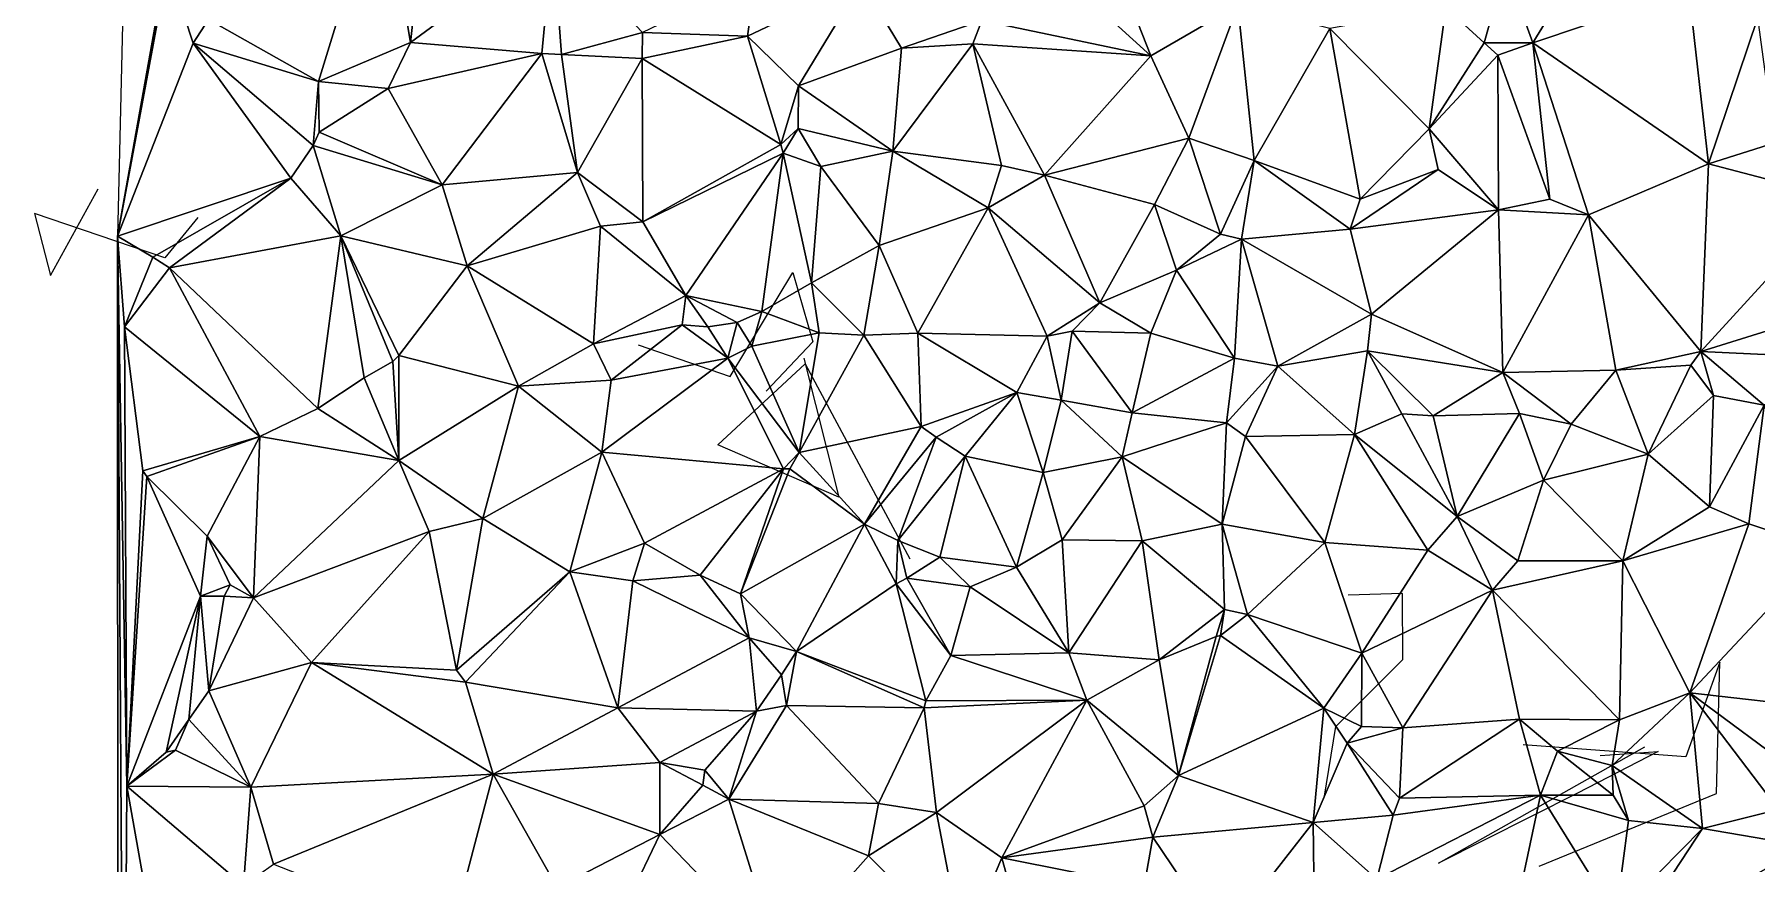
# Model space of a CAD drawing. Header units: metres. Extents: x -15.8 to 15.6, y -15.9 to 15.9.
# Drawn here: x -15.64 to -1.94, y 0.83 to 7.43 of the extents above; entities that cross this region are included whole.
import ezdxf

# ---------------------------------------------------------------- set-up
doc = ezdxf.new("R2010")
doc.units = ezdxf.units.M
doc.layers.add('CRACKS', color=1, linetype='Continuous')
doc.layers.add('STREET_MESH', color=7, linetype='Continuous')

msp = doc.modelspace()

# ---------------------------------------------------------------- linework, layer by layer
at = {"layer": 'CRACKS'}
for points in [[(-14.345, 5.97, 0.1), (-14.608, 5.649, 0.1), (-15.644, 6.002, 0.1), (-15.517, 5.508, 0.1), (-15.136, 6.196, 0.1)], [(-10.84, 4.955, 0.1), (-10.108, 4.704, 0.1), (-9.609, 5.532, 0.1), (-9.451, 4.979, 0.1), (-9.823, 4.587, 0.1)], [(-9.521, 4.85, 0.1), (-9.245, 3.744, 0.1), (-10.206, 4.159, 0.1), (-9.511, 4.804, 0.1), (-8.678, 3.253, 0.1)], [(-5.382, 1.349, 0.1), (-5.29, 1.92, 0.1), (-4.756, 2.452, 0.1), (-4.76, 2.977, 0.1), (-5.192, 2.965, 0.1)], [(-3.67, 0.809, 0.1), (-2.261, 1.386, 0.1), (-2.233, 2.431, 0.1), (-2.505, 1.677, 0.1), (-3.799, 1.774, 0.1)], [(-3.185, 1.688, 0.1), (-2.725, 1.719, 0.1), (-3.367, 1.389, 0.1), (-4.471, 0.833, 0.1), (-2.831, 1.758, 0.1)]]:
    msp.add_polyline3d(points, dxfattribs=at)
at = {"layer": 'STREET_MESH'}
for points in [[(-14.588, 8.035), (-14.888, 9.862), (-14.983, 5.82)], [(-13.385, 7.051), (-12.878, 8.702), (-14.259, 7.544)], [(-12.878, 8.702), (-13.385, 7.051), (-12.651, 7.361)], [(-12.517, 8.596), (-12.878, 8.702), (-12.651, 7.361)], [(-12.517, 8.596), (-12.651, 7.361), (-11.52, 8.194)], [(-12.651, 7.361), (-11.607, 7.274), (-11.52, 8.194)], [(-11.607, 7.274), (-11.451, 7.265), (-11.52, 8.194)], [(-11.451, 7.265), (-10.806, 7.44), (-11.52, 8.194)], [(-7.101, 8.12), (-7.535, 7.961), (-6.762, 7.256)], [(-6.07, 7.657), (-7.101, 8.12), (-6.762, 7.256)], [(-14.582, 7.971), (-14.588, 8.035), (-14.983, 5.82)], [(-14.38, 7.357), (-14.582, 7.971), (-14.983, 5.82)], [(-14.582, 7.971), (-14.38, 7.357), (-14.259, 7.544)], [(-6.762, 7.256), (-7.535, 7.961), (-8.106, 7.537)], [(-3.938, 7.961), (-4.414, 7.638), (-4.108, 7.36)], [(-3.721, 7.358), (-3.938, 7.961), (-4.108, 7.36)], [(-3.405, 7.876), (-3.938, 7.961), (-3.721, 7.358)], [(-10.806, 7.44), (-9.971, 7.411), (-9.905, 7.876)], [(-9.905, 7.876), (-9.971, 7.411), (-9.063, 7.843)], [(-9.971, 7.411), (-9.564, 7.016), (-9.063, 7.843)], [(-9.564, 7.016), (-8.746, 7.317), (-9.063, 7.843)], [(-9.063, 7.843), (-8.746, 7.317), (-8.106, 7.537)], [(-3.405, 7.876), (-3.721, 7.358), (-2.481, 7.777)], [(-3.721, 7.358), (-2.323, 6.396), (-2.481, 7.777)], [(-2.323, 6.396), (-1.932, 7.56), (-2.481, 7.777)], [(-14.38, 7.357), (-13.385, 7.051), (-14.259, 7.544)], [(-8.746, 7.317), (-8.177, 7.352), (-8.106, 7.537)], [(-8.177, 7.352), (-6.762, 7.256), (-8.106, 7.537)], [(-6.07, 7.657), (-6.762, 7.256), (-6.458, 6.6)], [(-5.939, 6.423), (-6.07, 7.657), (-6.458, 6.6)], [(-5.338, 7.474), (-6.07, 7.657), (-5.939, 6.423)], [(-4.414, 7.638), (-5.338, 7.474), (-4.547, 6.674)], [(-4.414, 7.638), (-4.547, 6.674), (-4.108, 7.36)], [(-1.932, 7.56), (-2.323, 6.396), (-1.796, 6.563)], [(-10.806, 7.44), (-11.451, 7.265), (-10.809, 7.233)], [(-9.971, 7.411), (-10.806, 7.44), (-10.809, 7.233)], [(-9.971, 7.411), (-10.809, 7.233), (-9.704, 6.55)], [(-9.564, 7.016), (-9.971, 7.411), (-9.704, 6.55)], [(-5.338, 7.474), (-5.939, 6.423), (-5.095, 6.116)], [(-4.547, 6.674), (-5.338, 7.474), (-5.095, 6.116)], [(-13.605, 6.282), (-14.38, 7.357), (-14.983, 5.82)], [(-13.426, 6.542), (-13.385, 7.051), (-14.38, 7.357)], [(-13.426, 6.542), (-14.38, 7.357), (-13.605, 6.282)], [(-13.385, 7.051), (-12.831, 6.995), (-12.651, 7.361)], [(-12.831, 6.995), (-11.607, 7.274), (-12.651, 7.361)], [(-11.607, 7.274), (-12.831, 6.995), (-12.401, 6.228)], [(-11.322, 6.328), (-11.607, 7.274), (-12.401, 6.228)], [(-11.322, 6.328), (-11.451, 7.265), (-11.607, 7.274)], [(-11.451, 7.265), (-11.322, 6.328), (-10.809, 7.233)], [(-9.564, 7.016), (-8.813, 6.496), (-8.746, 7.317)], [(-8.746, 7.317), (-8.813, 6.496), (-8.177, 7.352)], [(-8.813, 6.496), (-7.95, 6.384), (-8.177, 7.352)], [(-6.762, 7.256), (-8.177, 7.352), (-7.607, 6.305)], [(-8.177, 7.352), (-7.95, 6.384), (-7.607, 6.305)], [(-4.547, 6.674), (-4.001, 7.261), (-4.108, 7.36)], [(-4.001, 7.261), (-3.721, 7.358), (-4.108, 7.36)], [(-4.001, 7.261), (-3.586, 6.115), (-3.721, 7.358)], [(-3.586, 6.115), (-3.279, 5.989), (-3.721, 7.358)], [(-3.279, 5.989), (-2.323, 6.396), (-3.721, 7.358)], [(-11.322, 6.328), (-10.804, 5.934), (-10.809, 7.233)], [(-10.809, 7.233), (-10.804, 5.934), (-9.704, 6.55)], [(-6.458, 6.6), (-6.762, 7.256), (-7.607, 6.305)], [(-4.001, 7.261), (-4.547, 6.674), (-3.995, 6.031)], [(-3.586, 6.115), (-4.001, 7.261), (-3.995, 6.031)], [(-13.426, 6.542), (-13.378, 6.648), (-13.385, 7.051)], [(-13.378, 6.648), (-12.831, 6.995), (-13.385, 7.051)], [(-12.831, 6.995), (-13.378, 6.648), (-12.401, 6.228)], [(-9.568, 6.677), (-9.564, 7.016), (-9.704, 6.55)], [(-9.568, 6.677), (-8.813, 6.496), (-9.564, 7.016)], [(-13.378, 6.648), (-13.426, 6.542), (-12.401, 6.228)], [(-9.686, 6.482), (-9.568, 6.677), (-9.704, 6.55)], [(-9.568, 6.677), (-9.686, 6.482), (-9.387, 6.374)], [(-8.813, 6.496), (-9.568, 6.677), (-9.387, 6.374)], [(-6.732, 6.072), (-6.458, 6.6), (-7.607, 6.305)], [(-6.732, 6.072), (-6.207, 5.836), (-6.458, 6.6)], [(-6.207, 5.836), (-5.939, 6.423), (-6.458, 6.6)], [(-4.475, 6.35), (-4.547, 6.674), (-5.095, 6.116)], [(-4.547, 6.674), (-4.475, 6.35), (-3.995, 6.031)], [(-13.207, 5.822), (-13.426, 6.542), (-13.605, 6.282)], [(-12.401, 6.228), (-13.426, 6.542), (-13.207, 5.822)], [(-10.804, 5.934), (-9.686, 6.482), (-9.704, 6.55)], [(-10.804, 5.934), (-10.461, 5.348), (-9.686, 6.482)], [(-9.686, 6.482), (-10.461, 5.348), (-9.857, 5.221)], [(-9.462, 5.448), (-9.686, 6.482), (-9.857, 5.221)], [(-9.686, 6.482), (-9.462, 5.448), (-9.387, 6.374)], [(-8.923, 5.747), (-8.813, 6.496), (-9.387, 6.374)], [(-8.813, 6.496), (-8.923, 5.747), (-8.056, 6.046)], [(-7.95, 6.384), (-8.813, 6.496), (-8.056, 6.046)], [(-2.323, 6.396), (-1.272, 6.121), (-1.796, 6.563)], [(-11.322, 6.328), (-12.401, 6.228), (-12.201, 5.585)], [(-11.14, 5.9), (-11.322, 6.328), (-12.201, 5.585)], [(-10.804, 5.934), (-11.322, 6.328), (-11.14, 5.9)], [(-9.462, 5.448), (-8.923, 5.747), (-9.387, 6.374)], [(-7.95, 6.384), (-8.056, 6.046), (-7.607, 6.305)], [(-8.056, 6.046), (-7.167, 5.291), (-7.607, 6.305)], [(-7.167, 5.291), (-6.732, 6.072), (-7.607, 6.305)], [(-6.207, 5.836), (-6.039, 5.797), (-5.939, 6.423)], [(-5.939, 6.423), (-6.039, 5.797), (-5.176, 5.876)], [(-5.939, 6.423), (-5.176, 5.876), (-5.095, 6.116)], [(-4.475, 6.35), (-5.176, 5.876), (-3.995, 6.031)], [(-5.176, 5.876), (-4.475, 6.35), (-5.095, 6.116)], [(-3.279, 5.989), (-2.386, 4.902), (-2.323, 6.396)], [(-2.323, 6.396), (-2.386, 4.902), (-1.272, 6.121)], [(-14.702, 5.653), (-13.605, 6.282), (-14.983, 5.82)], [(-13.605, 6.282), (-14.702, 5.653), (-14.57, 5.569)], [(-13.207, 5.822), (-13.605, 6.282), (-14.57, 5.569)], [(-12.401, 6.228), (-13.207, 5.822), (-12.201, 5.585)], [(-8.056, 6.046), (-8.923, 5.747), (-8.616, 5.048)], [(-7.586, 5.024), (-8.056, 6.046), (-8.616, 5.048)], [(-7.167, 5.291), (-8.056, 6.046), (-7.586, 5.024)], [(-7.167, 5.291), (-6.557, 5.55), (-6.732, 6.072)], [(-6.557, 5.55), (-6.207, 5.836), (-6.732, 6.072)], [(-5.176, 5.876), (-5.006, 5.199), (-3.995, 6.031)], [(-5.006, 5.199), (-3.961, 4.737), (-3.995, 6.031)], [(-3.279, 5.989), (-3.586, 6.115), (-3.995, 6.031)], [(-3.961, 4.737), (-3.279, 5.989), (-3.995, 6.031)], [(-2.386, 4.902), (-1.126, 5.295), (-1.272, 6.121)], [(-11.195, 4.963), (-11.14, 5.9), (-12.201, 5.585)], [(-10.461, 5.348), (-11.14, 5.9), (-11.195, 4.963)], [(-10.461, 5.348), (-10.804, 5.934), (-11.14, 5.9)], [(-3.279, 5.989), (-3.961, 4.737), (-3.061, 4.754)], [(-2.386, 4.902), (-3.279, 5.989), (-3.061, 4.754)], [(-14.909, 1.444), (-14.928, 5.098), (-14.983, 5.82)], [(-14.978, -10.615), (-14.977, -6.545), (-14.983, 5.82)], [(-14.928, 5.098), (-14.702, 5.653), (-14.983, 5.82)], [(-14.933, -2.258), (-14.909, 1.444), (-14.983, 5.82)], [(-14.977, -6.545), (-14.933, -2.258), (-14.983, 5.82)], [(-13.39, 4.449), (-13.207, 5.822), (-14.57, 5.569)], [(-13.39, 4.449), (-13.021, 4.694), (-13.207, 5.822)], [(-13.207, 5.822), (-13.021, 4.694), (-12.793, 4.822)], [(-13.207, 5.822), (-12.745, 4.871), (-12.201, 5.585)], [(-12.745, 4.871), (-13.207, 5.822), (-12.793, 4.822)], [(-6.207, 5.836), (-6.557, 5.55), (-6.039, 5.797)], [(-6.039, 5.797), (-6.557, 5.55), (-6.096, 4.849)], [(-6.039, 5.797), (-6.096, 4.849), (-5.751, 4.785)], [(-5.176, 5.876), (-6.039, 5.797), (-5.006, 5.199)], [(-5.006, 5.199), (-6.039, 5.797), (-5.751, 4.785)], [(-14.57, 5.569), (-14.702, 5.653), (-14.928, 5.098)], [(-8.923, 5.747), (-9.462, 5.448), (-9.045, 5.033)], [(-8.923, 5.747), (-9.045, 5.033), (-8.616, 5.048)], [(-13.851, 4.226), (-14.57, 5.569), (-14.928, 5.098)], [(-13.851, 4.226), (-13.39, 4.449), (-14.57, 5.569)], [(-12.745, 4.871), (-11.793, 4.627), (-12.201, 5.585)], [(-11.793, 4.627), (-11.195, 4.963), (-12.201, 5.585)], [(-6.762, 5.049), (-6.557, 5.55), (-7.167, 5.291)], [(-6.557, 5.55), (-6.762, 5.049), (-6.096, 4.849)], [(-10.49, 5.115), (-10.461, 5.348), (-11.195, 4.963)], [(-10.286, 5.1), (-10.461, 5.348), (-10.49, 5.115)], [(-10.461, 5.348), (-10.052, 5.133), (-9.857, 5.221)], [(-10.461, 5.348), (-10.286, 5.1), (-10.052, 5.133)], [(-9.4, 5.052), (-9.462, 5.448), (-9.857, 5.221)], [(-9.462, 5.448), (-9.4, 5.052), (-9.045, 5.033)], [(-10.052, 5.133), (-9.937, 4.945), (-9.857, 5.221)], [(-9.937, 4.945), (-9.4, 5.052), (-9.857, 5.221)], [(-7.167, 5.291), (-7.586, 5.024), (-7.388, 5.064)], [(-6.762, 5.049), (-7.167, 5.291), (-7.388, 5.064)], [(-1.126, 5.295), (-2.386, 4.902), (-1.424, 4.858)], [(-14.909, 1.444), (-14.782, 3.954), (-14.928, 5.098)], [(-14.782, 3.954), (-13.851, 4.226), (-14.928, 5.098)], [(-11.055, 4.676), (-10.49, 5.115), (-11.195, 4.963)], [(-10.49, 5.115), (-11.055, 4.676), (-10.126, 4.851)], [(-10.286, 5.1), (-10.49, 5.115), (-10.126, 4.851)], [(-10.052, 5.133), (-10.286, 5.1), (-10.126, 4.851)], [(-10.052, 5.133), (-10.126, 4.851), (-9.937, 4.945)], [(-5.038, 4.907), (-5.006, 5.199), (-5.751, 4.785)], [(-5.038, 4.907), (-3.961, 4.737), (-5.006, 5.199)], [(-11.793, 4.627), (-11.055, 4.676), (-11.195, 4.963)], [(-9.937, 4.945), (-10.126, 4.851), (-9.559, 4.099)], [(-9.4, 5.052), (-9.937, 4.945), (-9.559, 4.099)], [(-9.045, 5.033), (-9.4, 5.052), (-9.559, 4.099)], [(-8.59, 4.305), (-9.045, 5.033), (-9.559, 4.099)], [(-9.045, 5.033), (-8.59, 4.305), (-8.616, 5.048)], [(-7.827, 4.577), (-7.586, 5.024), (-8.616, 5.048)], [(-8.59, 4.305), (-7.827, 4.577), (-8.616, 5.048)], [(-7.827, 4.577), (-7.476, 4.515), (-7.586, 5.024)], [(-7.586, 5.024), (-7.476, 4.515), (-7.388, 5.064)], [(-7.476, 4.515), (-6.91, 4.416), (-7.388, 5.064)], [(-6.91, 4.416), (-6.762, 5.049), (-7.388, 5.064)], [(-6.762, 5.049), (-6.91, 4.416), (-6.096, 4.849)], [(-13.021, 4.694), (-12.745, 4.035), (-12.793, 4.822)], [(-12.745, 4.035), (-12.745, 4.871), (-12.793, 4.822)], [(-11.793, 4.627), (-12.745, 4.871), (-12.745, 4.035)], [(-10.126, 4.851), (-11.055, 4.676), (-11.13, 4.102)], [(-9.683, 3.97), (-10.126, 4.851), (-11.13, 4.102)], [(-10.126, 4.851), (-9.683, 3.97), (-9.559, 4.099)], [(-6.096, 4.849), (-6.91, 4.416), (-6.158, 4.335)], [(-6.096, 4.849), (-6.158, 4.335), (-5.751, 4.785)], [(-5.14, 4.242), (-5.038, 4.907), (-5.751, 4.785)], [(-4.765, 4.407), (-5.038, 4.907), (-5.14, 4.242)], [(-3.961, 4.737), (-5.038, 4.907), (-4.516, 4.392)], [(-5.038, 4.907), (-4.765, 4.407), (-4.516, 4.392)], [(-2.386, 4.902), (-3.061, 4.754), (-2.464, 4.794)], [(-2.284, 4.553), (-2.386, 4.902), (-2.464, 4.794)], [(-2.386, 4.902), (-1.881, 4.477), (-1.424, 4.858)], [(-2.386, 4.902), (-2.284, 4.553), (-1.881, 4.477)], [(-13.021, 4.694), (-13.39, 4.449), (-12.745, 4.035)], [(-11.055, 4.676), (-11.793, 4.627), (-11.13, 4.102)], [(-6.158, 4.335), (-6.008, 4.226), (-5.751, 4.785)], [(-6.008, 4.226), (-5.14, 4.242), (-5.751, 4.785)], [(-3.827, 4.41), (-3.961, 4.737), (-4.516, 4.392)], [(-3.961, 4.737), (-3.418, 4.325), (-3.061, 4.754)], [(-3.827, 4.41), (-3.418, 4.325), (-3.961, 4.737)], [(-3.418, 4.325), (-2.805, 4.086), (-3.061, 4.754)], [(-3.061, 4.754), (-2.805, 4.086), (-2.464, 4.794)], [(-2.805, 4.086), (-2.284, 4.553), (-2.464, 4.794)], [(-11.793, 4.627), (-12.745, 4.035), (-12.076, 3.574)], [(-11.793, 4.627), (-12.076, 3.574), (-11.13, 4.102)], [(-7.827, 4.577), (-8.59, 4.305), (-8.469, 4.221)], [(-8.238, 4.07), (-7.827, 4.577), (-8.469, 4.221)], [(-7.619, 3.941), (-7.827, 4.577), (-8.238, 4.07)], [(-7.476, 4.515), (-7.827, 4.577), (-7.619, 3.941)], [(-2.284, 4.553), (-2.805, 4.086), (-2.316, 3.666)], [(-1.881, 4.477), (-2.284, 4.553), (-2.316, 3.666)], [(-12.745, 4.035), (-13.39, 4.449), (-13.851, 4.226)], [(-7.476, 4.515), (-7.619, 3.941), (-6.99, 4.066)], [(-6.91, 4.416), (-7.476, 4.515), (-6.99, 4.066)], [(-6.91, 4.416), (-6.99, 4.066), (-6.158, 4.335)], [(-4.323, 3.591), (-4.765, 4.407), (-5.14, 4.242)], [(-4.765, 4.407), (-4.323, 3.591), (-4.516, 4.392)], [(-4.323, 3.591), (-3.827, 4.41), (-4.516, 4.392)], [(-3.827, 4.41), (-4.323, 3.591), (-3.636, 3.88)], [(-3.418, 4.325), (-3.827, 4.41), (-3.636, 3.88)], [(-2.004, 3.531), (-1.881, 4.477), (-2.316, 3.666)], [(-1.4, 3.33), (-1.881, 4.477), (-2.004, 3.531)], [(-9.039, 3.53), (-8.59, 4.305), (-9.559, 4.099)], [(-8.59, 4.305), (-9.039, 3.53), (-8.469, 4.221)], [(-6.99, 4.066), (-6.193, 3.528), (-6.158, 4.335)], [(-6.193, 3.528), (-6.008, 4.226), (-6.158, 4.335)], [(-3.418, 4.325), (-3.636, 3.88), (-2.805, 4.086)], [(-13.851, 4.226), (-14.782, 3.954), (-14.751, 3.909)], [(-14.27, 3.433), (-13.851, 4.226), (-14.751, 3.909)], [(-13.851, 4.226), (-14.27, 3.433), (-13.901, 2.944)], [(-12.745, 4.035), (-13.851, 4.226), (-13.901, 2.944)], [(-9.039, 3.53), (-8.775, 3.399), (-8.469, 4.221)], [(-8.775, 3.399), (-8.238, 4.07), (-8.469, 4.221)], [(-6.193, 3.528), (-5.376, 3.383), (-6.008, 4.226)], [(-6.008, 4.226), (-5.376, 3.383), (-5.14, 4.242)], [(-5.376, 3.383), (-4.556, 3.322), (-5.14, 4.242)], [(-4.556, 3.322), (-4.323, 3.591), (-5.14, 4.242)], [(-12.504, 3.471), (-12.745, 4.035), (-13.901, 2.944)], [(-12.076, 3.574), (-12.745, 4.035), (-12.504, 3.471)], [(-12.076, 3.574), (-11.384, 3.15), (-11.13, 4.102)], [(-11.384, 3.15), (-10.79, 3.379), (-11.13, 4.102)], [(-10.79, 3.379), (-9.683, 3.97), (-11.13, 4.102)], [(-9.683, 3.97), (-9.635, 3.97), (-9.559, 4.099)], [(-9.635, 3.97), (-9.039, 3.53), (-9.559, 4.099)], [(-8.775, 3.399), (-8.44, 3.267), (-8.238, 4.07)], [(-8.44, 3.267), (-7.83, 3.188), (-8.238, 4.07)], [(-7.83, 3.188), (-7.619, 3.941), (-8.238, 4.07)], [(-7.619, 3.941), (-7.467, 3.404), (-6.99, 4.066)], [(-6.99, 4.066), (-7.467, 3.404), (-6.83, 3.396)], [(-6.193, 3.528), (-6.99, 4.066), (-6.83, 3.396)], [(-2.805, 4.086), (-3.636, 3.88), (-3.005, 3.238)], [(-2.805, 4.086), (-3.005, 3.238), (-2.316, 3.666)], [(-14.782, 3.954), (-14.909, 1.444), (-14.751, 3.909)], [(-14.909, 1.444), (-14.324, 2.957), (-14.751, 3.909)], [(-14.324, 2.957), (-14.27, 3.433), (-14.751, 3.909)], [(-9.683, 3.97), (-10.79, 3.379), (-10.347, 3.123)], [(-10.026, 2.976), (-9.683, 3.97), (-10.347, 3.123)], [(-9.635, 3.97), (-10.026, 2.976), (-9.039, 3.53)], [(-9.683, 3.97), (-10.026, 2.976), (-9.635, 3.97)], [(-7.467, 3.404), (-7.619, 3.941), (-7.83, 3.188)], [(-4.323, 3.591), (-3.84, 3.238), (-3.636, 3.88)], [(-3.636, 3.88), (-3.84, 3.238), (-3.005, 3.238)], [(-12.076, 3.574), (-12.504, 3.471), (-12.286, 2.367)], [(-11.384, 3.15), (-12.076, 3.574), (-12.286, 2.367)], [(-4.323, 3.591), (-4.556, 3.322), (-4.042, 3.003)], [(-3.84, 3.238), (-4.323, 3.591), (-4.042, 3.003)], [(-3.005, 3.238), (-2.004, 3.531), (-2.316, 3.666)], [(-14.086, 3.045), (-14.27, 3.433), (-14.324, 2.957)], [(-14.27, 3.433), (-14.086, 3.045), (-13.901, 2.944)], [(-13.441, 2.428), (-12.504, 3.471), (-13.901, 2.944)], [(-12.504, 3.471), (-13.441, 2.428), (-12.286, 2.367)], [(-10.026, 2.976), (-9.581, 2.517), (-9.039, 3.53)], [(-9.581, 2.517), (-8.787, 3.054), (-9.039, 3.53)], [(-8.787, 3.054), (-8.775, 3.399), (-9.039, 3.53)], [(-6.176, 2.851), (-6.193, 3.528), (-6.83, 3.396)], [(-5.991, 2.811), (-6.193, 3.528), (-6.176, 2.851)], [(-5.376, 3.383), (-6.193, 3.528), (-5.991, 2.811)], [(-2.004, 3.531), (-3.005, 3.238), (-2.473, 2.186)], [(-1.4, 3.33), (-2.004, 3.531), (-2.473, 2.186)], [(-10.882, 3.077), (-10.79, 3.379), (-11.384, 3.15)], [(-10.79, 3.379), (-10.882, 3.077), (-10.347, 3.123)], [(-8.775, 3.399), (-8.787, 3.054), (-8.702, 3.1)], [(-8.44, 3.267), (-8.775, 3.399), (-8.702, 3.1)], [(-7.414, 2.504), (-7.467, 3.404), (-7.83, 3.188)], [(-7.467, 3.404), (-7.414, 2.504), (-6.83, 3.396)], [(-7.414, 2.504), (-6.696, 2.45), (-6.83, 3.396)], [(-6.696, 2.45), (-6.176, 2.851), (-6.83, 3.396)], [(-5.376, 3.383), (-5.991, 2.811), (-5.082, 2.502)], [(-4.556, 3.322), (-5.376, 3.383), (-5.082, 2.502)], [(-4.556, 3.322), (-5.082, 2.502), (-4.042, 3.003)], [(-1.397, 2.065), (-1.4, 3.33), (-2.473, 2.186)], [(-8.198, 3.031), (-8.44, 3.267), (-8.702, 3.1)], [(-8.44, 3.267), (-8.198, 3.031), (-7.83, 3.188)], [(-8.198, 3.031), (-7.414, 2.504), (-7.83, 3.188)], [(-3.033, 1.973), (-3.005, 3.238), (-4.042, 3.003)], [(-3.005, 3.238), (-3.84, 3.238), (-4.042, 3.003)], [(-3.005, 3.238), (-3.033, 1.973), (-2.473, 2.186)], [(-14.135, 2.957), (-14.086, 3.045), (-14.324, 2.957)], [(-14.086, 3.045), (-14.135, 2.957), (-13.901, 2.944)], [(-12.214, 2.272), (-11.384, 3.15), (-12.286, 2.367)], [(-11.384, 3.15), (-12.214, 2.272), (-11.001, 2.067)], [(-10.882, 3.077), (-11.384, 3.15), (-11.001, 2.067)], [(-9.957, 2.624), (-10.882, 3.077), (-11.001, 2.067)], [(-10.882, 3.077), (-9.957, 2.624), (-10.347, 3.123)], [(-9.957, 2.624), (-10.026, 2.976), (-10.347, 3.123)], [(-8.787, 3.054), (-9.581, 2.517), (-8.552, 2.123)], [(-8.787, 3.054), (-8.352, 2.485), (-8.702, 3.1)], [(-8.352, 2.485), (-8.787, 3.054), (-8.552, 2.123)], [(-8.352, 2.485), (-8.198, 3.031), (-8.702, 3.1)], [(-7.414, 2.504), (-8.198, 3.031), (-8.352, 2.485)], [(-14.596, 1.715), (-14.324, 2.957), (-14.909, 1.444)], [(-14.596, 1.715), (-14.416, 1.974), (-14.324, 2.957)], [(-14.416, 1.974), (-14.256, 2.202), (-14.324, 2.957)], [(-14.256, 2.202), (-14.135, 2.957), (-14.324, 2.957)], [(-14.135, 2.957), (-14.256, 2.202), (-13.901, 2.944)], [(-14.256, 2.202), (-13.441, 2.428), (-13.901, 2.944)], [(-10.026, 2.976), (-9.957, 2.624), (-9.581, 2.517)], [(-5.082, 2.502), (-4.755, 1.909), (-4.042, 3.003)], [(-4.755, 1.909), (-3.827, 1.978), (-4.042, 3.003)], [(-3.827, 1.978), (-3.033, 1.973), (-4.042, 3.003)], [(-6.176, 2.851), (-6.696, 2.45), (-6.241, 2.635)], [(-6.207, 2.643), (-6.176, 2.851), (-6.241, 2.635)], [(-5.991, 2.811), (-6.176, 2.851), (-6.207, 2.643)], [(-5.386, 2.064), (-5.991, 2.811), (-6.207, 2.643)], [(-5.991, 2.811), (-5.386, 2.064), (-5.082, 2.502)], [(-9.957, 2.624), (-11.001, 2.067), (-9.898, 2.041)], [(-9.581, 2.517), (-9.957, 2.624), (-9.699, 2.33)], [(-9.957, 2.624), (-9.898, 2.041), (-9.699, 2.33)], [(-6.241, 2.635), (-6.696, 2.45), (-6.54, 1.53)], [(-6.207, 2.643), (-6.241, 2.635), (-6.54, 1.53)], [(-5.386, 2.064), (-6.207, 2.643), (-6.54, 1.53)], [(-9.659, 2.086), (-9.581, 2.517), (-9.699, 2.33)], [(-8.565, 2.067), (-9.581, 2.517), (-9.659, 2.086)], [(-9.581, 2.517), (-8.565, 2.067), (-8.552, 2.123)], [(-8.352, 2.485), (-8.552, 2.123), (-7.271, 2.128)], [(-7.414, 2.504), (-8.352, 2.485), (-7.271, 2.128)], [(-6.696, 2.45), (-7.414, 2.504), (-7.271, 2.128)], [(-5.386, 2.064), (-5.084, 1.92), (-5.082, 2.502)], [(-5.084, 1.92), (-4.755, 1.909), (-5.082, 2.502)], [(-13.441, 2.428), (-14.256, 2.202), (-13.922, 1.437)], [(-13.441, 2.428), (-13.922, 1.437), (-11.993, 1.541)], [(-13.441, 2.428), (-12.214, 2.272), (-12.286, 2.367)], [(-12.214, 2.272), (-13.441, 2.428), (-11.993, 1.541)], [(-9.898, 2.041), (-9.659, 2.086), (-9.699, 2.33)], [(-6.54, 1.53), (-6.696, 2.45), (-7.271, 2.128)], [(-14.256, 2.202), (-14.416, 1.974), (-13.922, 1.437)], [(-11.001, 2.067), (-12.214, 2.272), (-11.993, 1.541)], [(-10.667, 1.632), (-11.001, 2.067), (-11.993, 1.541)], [(-9.898, 2.041), (-11.001, 2.067), (-10.667, 1.632)], [(-10.118, 1.34), (-8.927, 1.306), (-9.659, 2.086)], [(-9.898, 2.041), (-10.118, 1.34), (-9.659, 2.086)], [(-8.927, 1.306), (-8.565, 2.067), (-9.659, 2.086)], [(-8.565, 2.067), (-8.927, 1.306), (-8.467, 1.235)], [(-7.271, 2.128), (-8.565, 2.067), (-8.467, 1.235)], [(-8.552, 2.123), (-8.565, 2.067), (-7.271, 2.128)], [(-7.948, 0.873), (-7.271, 2.128), (-8.467, 1.235)], [(-7.948, 0.873), (-6.815, 1.287), (-7.271, 2.128)], [(-6.815, 1.287), (-6.54, 1.53), (-7.271, 2.128)], [(-5.386, 2.064), (-6.54, 1.53), (-5.47, 1.154)], [(-5.198, 1.787), (-5.386, 2.064), (-5.47, 1.154)], [(-5.198, 1.787), (-5.084, 1.92), (-5.386, 2.064)], [(-3.033, 1.973), (-3.091, 1.609), (-2.473, 2.186)], [(-3.091, 1.609), (-2.371, 1.107), (-2.473, 2.186)], [(-2.371, 1.107), (-1.768, 1.259), (-2.473, 2.186)], [(-1.768, 1.259), (-1.583, 1.529), (-2.473, 2.186)], [(-1.583, 1.529), (-1.397, 2.065), (-2.473, 2.186)], [(-14.596, 1.715), (-14.521, 1.731), (-14.416, 1.974)], [(-14.416, 1.974), (-14.521, 1.731), (-13.922, 1.437)], [(-10.311, 1.572), (-9.898, 2.041), (-10.667, 1.632)], [(-10.311, 1.572), (-10.118, 1.34), (-9.898, 2.041)], [(-5.084, 1.92), (-5.198, 1.787), (-4.755, 1.909)], [(-4.783, 1.35), (-3.662, 1.373), (-3.827, 1.978)], [(-4.755, 1.909), (-4.783, 1.35), (-3.827, 1.978)], [(-3.525, 1.723), (-3.033, 1.973), (-3.827, 1.978)], [(-3.662, 1.373), (-3.525, 1.723), (-3.827, 1.978)], [(-3.525, 1.723), (-3.091, 1.609), (-3.033, 1.973)], [(-4.832, 1.213), (-5.198, 1.787), (-5.47, 1.154)], [(-4.755, 1.909), (-5.198, 1.787), (-4.783, 1.35)], [(-4.783, 1.35), (-5.198, 1.787), (-4.832, 1.213)], [(-13.922, 1.437), (-14.521, 1.731), (-14.909, 1.444)], [(-14.521, 1.731), (-14.596, 1.715), (-14.909, 1.444)], [(-3.525, 1.723), (-3.662, 1.373), (-3.083, 1.372)], [(-3.091, 1.609), (-3.525, 1.723), (-3.083, 1.372)], [(-13.922, 1.437), (-13.743, 0.824), (-11.993, 1.541)], [(-11.993, 1.541), (-13.743, 0.824), (-12.329, 0.27)], [(-11.485, 0.638), (-11.993, 1.541), (-12.329, 0.27)], [(-10.667, 1.632), (-11.993, 1.541), (-10.669, 1.059)], [(-11.993, 1.541), (-11.485, 0.638), (-10.669, 1.059)], [(-10.326, 1.452), (-10.667, 1.632), (-10.669, 1.059)], [(-10.326, 1.452), (-10.311, 1.572), (-10.667, 1.632)], [(-10.311, 1.572), (-10.326, 1.452), (-10.118, 1.34)], [(-6.54, 1.53), (-6.815, 1.287), (-6.745, 1.039)], [(-6.54, 1.53), (-6.745, 1.039), (-5.47, 1.154)], [(-3.091, 1.609), (-2.96, 1.172), (-2.371, 1.107)], [(-2.96, 1.172), (-3.091, 1.609), (-3.083, 1.372)], [(-14.909, 1.444), (-14.933, -2.258), (-14.689, 0.203)], [(-13.982, 0.653), (-14.909, 1.444), (-14.689, 0.203)], [(-13.982, 0.653), (-13.922, 1.437), (-14.909, 1.444)], [(-13.743, 0.824), (-13.922, 1.437), (-13.982, 0.653)], [(-10.118, 1.34), (-10.326, 1.452), (-10.669, 1.059)], [(-4.962, 0.705), (-3.662, 1.373), (-4.832, 1.213)], [(-3.989, -0.177), (-3.662, 1.373), (-4.962, 0.705)], [(-3.662, 1.373), (-4.783, 1.35), (-4.832, 1.213)], [(-3.062, 0.406), (-3.662, 1.373), (-3.989, -0.177)], [(-3.662, 1.373), (-2.96, 1.172), (-3.083, 1.372)], [(-2.96, 1.172), (-3.662, 1.373), (-3.062, 0.406)], [(-9.726, 0.081), (-10.118, 1.34), (-10.669, 1.059)], [(-10.118, 1.34), (-9.726, 0.081), (-9.009, 0.889)], [(-8.927, 1.306), (-10.118, 1.34), (-9.009, 0.889)], [(-8.927, 1.306), (-9.009, 0.889), (-8.467, 1.235)], [(-9.009, 0.889), (-8.258, 0.144), (-8.467, 1.235)], [(-8.258, 0.144), (-7.948, 0.873), (-8.467, 1.235)], [(-6.815, 1.287), (-7.948, 0.873), (-6.745, 1.039)], [(-1.549, 0.968), (-1.768, 1.259), (-2.371, 1.107)], [(-6.745, 1.039), (-6.197, 0.224), (-5.47, 1.154)], [(-6.197, 0.224), (-5.462, 0.53), (-5.47, 1.154)], [(-4.962, 0.705), (-4.832, 1.213), (-5.47, 1.154)], [(-5.462, 0.53), (-4.962, 0.705), (-5.47, 1.154)], [(-2.96, 1.172), (-3.062, 0.406), (-2.371, 1.107)], [(-3.062, 0.406), (-3.005, 0.143), (-2.371, 1.107)], [(-3.005, 0.143), (-1.549, 0.968), (-2.371, 1.107)], [(-11.485, 0.638), (-10.909, 0.556), (-10.669, 1.059)], [(-10.909, 0.556), (-9.726, 0.081), (-10.669, 1.059)], [(-7.948, 0.873), (-6.814, 0.648), (-6.745, 1.039)], [(-6.814, 0.648), (-6.197, 0.224), (-6.745, 1.039)], [(-1.168, 0.333), (-1.549, 0.968), (-3.005, 0.143)], [(-9.009, 0.889), (-9.726, 0.081), (-8.258, 0.144)], [(-7.783, 0.275), (-7.948, 0.873), (-8.258, 0.144)], [(-7.783, 0.275), (-6.814, 0.648), (-7.948, 0.873)]]:
    msp.add_3dface(points, dxfattribs=at)

doc.saveas('drawing.dxf')
